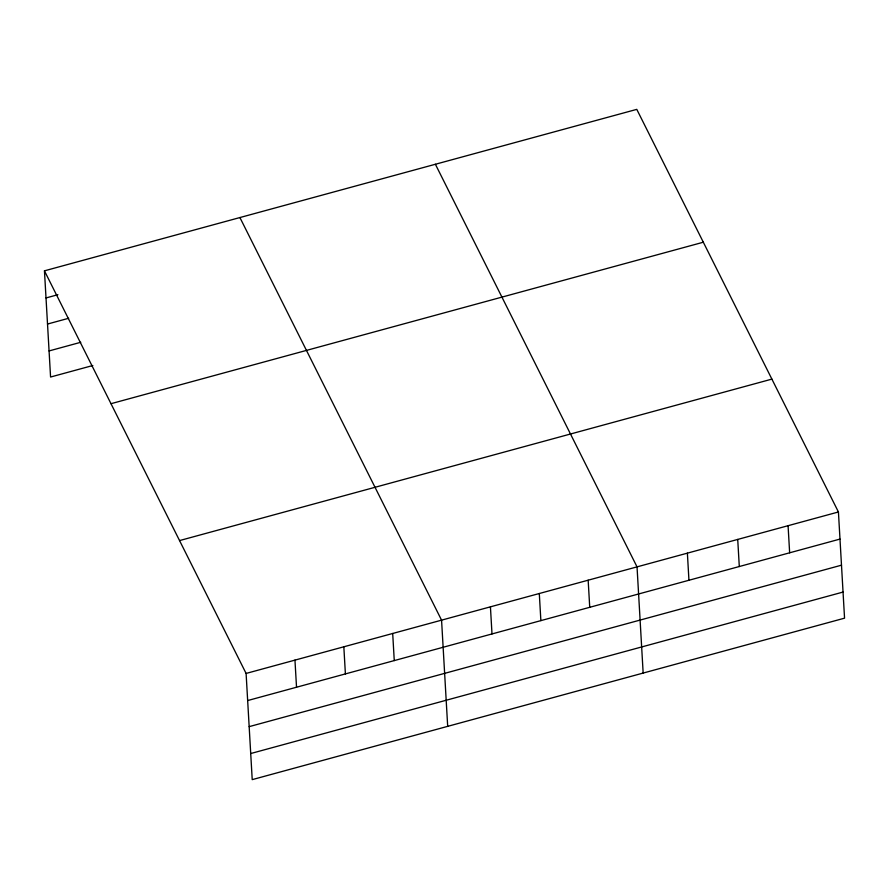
<?xml version="1.0" encoding="UTF-8"?>
<svg xmlns="http://www.w3.org/2000/svg" width="889" height="889" viewBox="0 0 889 889"><rect width="100%" height="100%" fill="white"/><g stroke="black" fill="none" stroke-linecap="round" stroke-linejoin="round"><path stroke-width="1.33" d="M44.45 270.834L636.78 109.369L838.427 511.975L844.55 618.166L252.22 779.631L246.097 673.44L44.45 270.834L50.573 377.025L92.834 365.512M46.017 297.948L57.896 294.704M47.517 324.041L68.653 318.284M49.073 350.933L80.766 342.287M110.992 403.695L703.321 242.219M179.556 540.579L771.885 379.114M246.097 673.44L838.427 511.975M247.664 700.554L839.994 539.078M249.164 726.646L841.494 565.182M250.709 753.539L843.05 592.063M435.388 164.265L637.035 566.871L643.158 673.062M239.919 217.549L441.566 620.155L447.689 726.346M788.076 525.699L789.643 552.802M737.726 539.423L739.292 566.537M687.386 553.147L688.942 580.261M588.162 580.195L589.729 607.309M539.301 593.519L540.868 620.622M490.428 606.831L491.995 633.946M392.694 633.479L394.26 660.594M343.832 646.803L345.399 673.906M294.959 660.116L296.526 687.23"/></g></svg>
